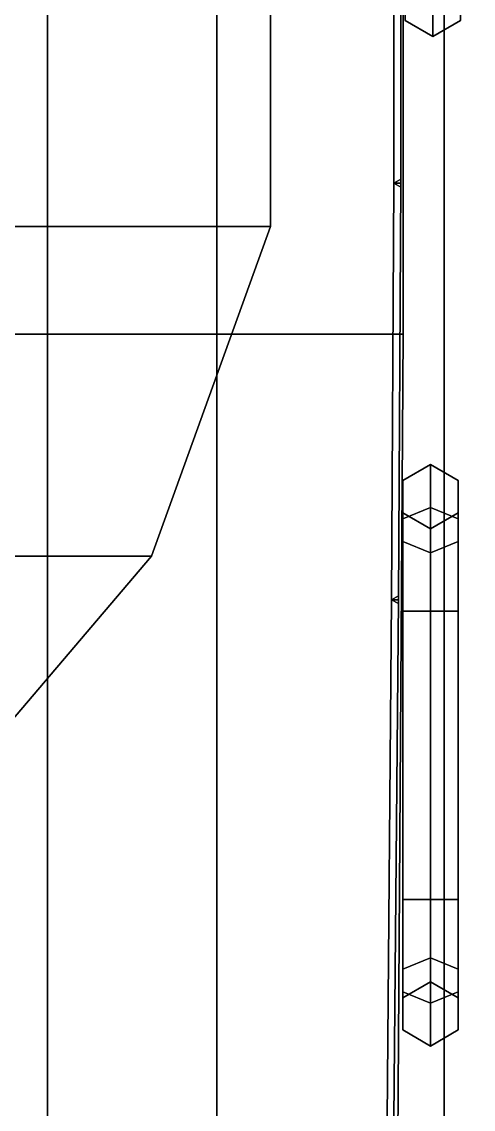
# Model space of a CAD drawing. Header units: millimetres. Extents: x -6 to 6, y -93 to 86.
# Drawn here: x 1.373 to 3.347, y -29.606 to -24.855 of the extents above; entities that cross this region are included whole.
import ezdxf

# ---------------------------------------------------------------- set-up
doc = ezdxf.new("R2010")
doc.units = ezdxf.units.MM
doc.layers.add('boats', color=1, linetype='Continuous')
doc.layers.add('railings', color=6, linetype='Continuous')

msp = doc.modelspace()

# ---------------------------------------------------------------- linework, layer by layer
for points in [[(3.04, -26.22, 5.08), (3.04, -19.19, 5.19), (-3.04, -19.19, 5.19), (-3.04, -26.22, 5.08)], [(3.04, -26.22, 2.9), (3.04, -19.19, 2.95), (3.04, -19.19, 5.19), (3.04, -26.22, 5.08)], [(5.9628, -21.917, 2.9464), (-5.9628, -21.917, 2.9464), (-5.911, -30.6546, 2.874), (5.911, -30.6546, 2.874)], [(0, -21.917, -3.741), (1.4855, -21.917, -3.5443), (1.4855, -30.6546, -3.1716), (0, -30.6546, -3.3786)], [(2.2257, -30.6546, -3.0112), (1.4855, -30.6546, -3.1716), (1.4855, -21.917, -3.5443), (2.2257, -21.917, -3.3994)], [(3.2195, -30.6546, -2.7524), (2.2257, -30.6546, -3.0112), (2.2257, -21.917, -3.3994), (3.2195, -21.917, -3.1664)], [(4.1512, -30.6546, -2.3383), (3.2195, -30.6546, -2.7524), (3.2195, -21.917, -3.1664), (4.1512, -21.917, -2.7575)], [(2.46, -25.75, 7.37), (2.46, -22.72, 7.37), (-2.46, -22.72, 7.37), (-2.46, -25.75, 7.37)], [(2.46, -25.75, 5.08), (2.46, -22.72, 5.13), (2.46, -22.72, 7.37), (2.46, -25.75, 7.37)], [(2.46, -25.75, 8.42), (2.46, -22.72, 8.42), (2.46, -22.72, 7.37), (2.46, -25.75, 7.37)], [(2.46, -25.75, 7.37), (2.46, -22.72, 7.37), (2.46, -22.72, 8.42), (2.46, -25.75, 8.42)], [(3.03, -25.5427, 5.09), (3, -25.56, 5.09), (3, -25.56, 6.09), (3.03, -25.5427, 6.09)], [(3, -25.56, 5.09), (3.03, -25.5773, 5.09), (3.03, -25.5773, 6.09), (3, -25.56, 6.09)], [(3.03, -25.5773, 5.09), (3.03, -25.5427, 5.09), (3.03, -25.5427, 6.09), (3.03, -25.5773, 6.09)], [(1.94, -27.19, 7.37), (2.46, -25.75, 7.37), (-2.46, -25.75, 7.37), (-1.94, -27.19, 7.37)], [(1.94, -27.19, 5.08), (2.46, -25.75, 5.08), (2.46, -25.75, 7.37), (1.94, -27.19, 7.37)], [(1.94, -27.19, 7.37), (2.46, -25.75, 7.37), (2.46, -25.75, 8.42), (1.94, -27.19, 8.42)], [(1.94, -27.19, 8.42), (2.46, -25.75, 8.42), (2.46, -25.75, 7.37), (1.94, -27.19, 7.37)], [(3, -32.38, 5.11), (3.04, -26.22, 5.08), (-3.04, -26.22, 5.08), (-3, -32.38, 5.11)], [(3, -32.38, 2.84), (3.04, -26.22, 2.9), (3.04, -26.22, 5.08), (3, -32.38, 5.11)], [(1.32, -27.92, 7.37), (1.94, -27.19, 7.37), (-1.94, -27.19, 7.37), (-1.32, -27.92, 7.37)], [(1.32, -27.92, 5.08), (1.94, -27.19, 5.08), (1.94, -27.19, 7.37), (1.32, -27.92, 7.37)], [(1.32, -27.92, 8.42), (1.94, -27.19, 8.42), (1.94, -27.19, 7.37), (1.32, -27.92, 7.37)], [(1.32, -27.92, 7.37), (1.94, -27.19, 7.37), (1.94, -27.19, 8.42), (1.32, -27.92, 8.42)], [(3.02, -27.3627, 5.08), (2.99, -27.38, 5.08), (2.99, -27.38, 6.08), (3.02, -27.3627, 6.08)], [(3.02, -27.3973, 5.08), (3.02, -27.3627, 5.08), (3.02, -27.3627, 6.08), (3.02, -27.3973, 6.08)], [(2.99, -27.38, 5.08), (3.02, -27.3973, 5.08), (3.02, -27.3973, 6.08), (2.99, -27.38, 6.08)]]:
    msp.add_3dface(points)
at = {"layer": 'boats'}
for points in [[(3.0488, -24.85, 3.87), (3.17, -24.92, 3.87), (3.17, -24.7325, 4.3225), (3.0488, -24.6831, 4.2731)], [(3.0488, -24.6831, 3.4669), (3.17, -24.7325, 3.4175), (3.17, -24.92, 3.87), (3.0488, -24.85, 3.87)], [(3.17, -24.92, 3.87), (3.2912, -24.85, 3.87), (3.2912, -24.6831, 4.2731), (3.17, -24.7325, 4.3225)], [(3.17, -24.7325, 3.4175), (3.2912, -24.6831, 3.4669), (3.2912, -24.85, 3.87), (3.17, -24.92, 3.87)], [(3.0388, -26.86, 3.87), (3.16, -26.79, 3.87), (3.16, -26.9775, 3.4175), (3.0388, -27.0269, 3.4669)], [(3.0388, -27.0269, 4.2731), (3.16, -26.9775, 4.3225), (3.16, -26.79, 3.87), (3.0388, -26.86, 3.87)], [(3.16, -26.79, 3.87), (3.2812, -26.86, 3.87), (3.2812, -27.0269, 3.4669), (3.16, -26.9775, 3.4175)], [(3.16, -26.9775, 4.3225), (3.2812, -27.0269, 4.2731), (3.2812, -26.86, 3.87), (3.16, -26.79, 3.87)], [(3.0388, -27, 3.87), (3.0388, -26.86, 3.87), (3.0388, -27.0269, 3.4669), (3.0388, -27.1259, 3.5659)], [(3.0388, -27.1259, 4.1741), (3.0388, -27.0269, 4.2731), (3.0388, -26.86, 3.87), (3.0388, -27, 3.87)], [(3.2812, -26.86, 3.87), (3.2812, -27, 3.87), (3.2812, -27.1259, 3.5659), (3.2812, -27.0269, 3.4669)], [(3.2812, -27.0269, 4.2731), (3.2812, -27.1259, 4.1741), (3.2812, -27, 3.87), (3.2812, -26.86, 3.87)], [(3.0388, -27.43, 4.44), (3.16, -27.43, 4.51), (3.16, -26.9775, 4.3225), (3.0388, -27.0269, 4.2731)], [(3.0388, -27.0269, 3.4669), (3.16, -26.9775, 3.4175), (3.16, -27.43, 3.23), (3.0388, -27.43, 3.3)], [(3.16, -27.43, 4.51), (3.2812, -27.43, 4.44), (3.2812, -27.0269, 4.2731), (3.16, -26.9775, 4.3225)], [(3.16, -26.9775, 3.4175), (3.2812, -27.0269, 3.4669), (3.2812, -27.43, 3.3), (3.16, -27.43, 3.23)], [(3.16, -27.07, 3.87), (3.0388, -27, 3.87), (3.0388, -27.1259, 3.5659), (3.16, -27.1754, 3.6154)], [(3.16, -27.1754, 4.1246), (3.0388, -27.1259, 4.1741), (3.0388, -27, 3.87), (3.16, -27.07, 3.87)], [(3.0388, -27.43, 4.3), (3.0388, -28.69, 4.3), (3.0388, -27, 3.87), (3.0388, -27.1259, 4.1741)], [(3.0388, -27.1259, 4.1741), (3.0388, -27, 3.87), (3.0388, -28.69, 4.3), (3.0388, -27.43, 4.3)], [(3.0388, -27, 3.87), (3.0388, -27.1259, 3.5659), (3.0388, -28.9941, 4.1741), (3.0388, -28.69, 4.3)], [(3.0388, -28.69, 4.3), (3.0388, -28.9941, 4.1741), (3.0388, -27.1259, 3.5659), (3.0388, -27, 3.87)], [(3.0388, -27.1259, 3.5659), (3.0388, -27.0269, 3.4669), (3.0388, -27.43, 3.3), (3.0388, -27.43, 3.44)], [(3.0388, -27.43, 4.3), (3.0388, -27.43, 4.44), (3.0388, -27.0269, 4.2731), (3.0388, -27.1259, 4.1741)], [(3.2812, -27, 3.87), (3.16, -27.07, 3.87), (3.16, -27.1754, 3.6154), (3.2812, -27.1259, 3.5659)], [(3.2812, -27.1259, 4.1741), (3.16, -27.1754, 4.1246), (3.16, -27.07, 3.87), (3.2812, -27, 3.87)], [(3.2812, -27.0269, 3.4669), (3.2812, -27.1259, 3.5659), (3.2812, -27.43, 3.44), (3.2812, -27.43, 3.3)], [(3.2812, -27.43, 4.44), (3.2812, -27.43, 4.3), (3.2812, -27.1259, 4.1741), (3.2812, -27.0269, 4.2731)], [(3.16, -27.1754, 3.6154), (3.0388, -27.1259, 3.5659), (3.0388, -27.43, 3.44), (3.16, -27.43, 3.51)], [(3.16, -27.43, 4.23), (3.0388, -27.43, 4.3), (3.0388, -27.1259, 4.1741), (3.16, -27.1754, 4.1246)], [(3.0388, -27.43, 3.44), (3.0388, -27.1259, 3.5659), (3.0388, -28.9941, 4.1741), (3.0388, -29.12, 3.87)], [(3.0388, -29.12, 3.87), (3.0388, -28.9941, 4.1741), (3.0388, -27.1259, 3.5659), (3.0388, -27.43, 3.44)], [(3.2812, -27.1259, 3.5659), (3.16, -27.1754, 3.6154), (3.16, -27.43, 3.51), (3.2812, -27.43, 3.44)], [(3.2812, -27.43, 4.3), (3.16, -27.43, 4.23), (3.16, -27.1754, 4.1246), (3.2812, -27.1259, 4.1741)], [(3.16, -27.43, 4.51), (3.0388, -27.43, 4.44), (3.0388, -28.69, 4.44), (3.16, -28.69, 4.51)], [(3.0388, -27.43, 4.3), (3.16, -27.43, 4.23), (3.16, -28.69, 4.23), (3.0388, -28.69, 4.3)], [(3.16, -27.43, 3.51), (3.0388, -27.43, 3.44), (3.0388, -28.69, 3.44), (3.16, -28.69, 3.51)], [(3.0388, -27.43, 3.3), (3.16, -27.43, 3.23), (3.16, -28.69, 3.23), (3.0388, -28.69, 3.3)], [(3.0388, -28.9941, 3.5659), (3.0388, -29.12, 3.87), (3.0388, -27.43, 3.44), (3.0388, -28.69, 3.44)], [(3.0388, -28.69, 3.44), (3.0388, -27.43, 3.44), (3.0388, -29.12, 3.87), (3.0388, -28.9941, 3.5659)], [(3.0388, -27.43, 4.44), (3.0388, -27.43, 4.3), (3.0388, -28.69, 4.3), (3.0388, -28.69, 4.44)], [(3.0388, -27.43, 3.44), (3.0388, -27.43, 3.3), (3.0388, -28.69, 3.3), (3.0388, -28.69, 3.44)], [(3.2812, -27.43, 4.44), (3.16, -27.43, 4.51), (3.16, -28.69, 4.51), (3.2812, -28.69, 4.44)], [(3.16, -27.43, 4.23), (3.2812, -27.43, 4.3), (3.2812, -28.69, 4.3), (3.16, -28.69, 4.23)], [(3.2812, -27.43, 3.44), (3.16, -27.43, 3.51), (3.16, -28.69, 3.51), (3.2812, -28.69, 3.44)], [(3.16, -27.43, 3.23), (3.2812, -27.43, 3.3), (3.2812, -28.69, 3.3), (3.16, -28.69, 3.23)], [(3.2812, -27.43, 4.3), (3.2812, -27.43, 4.44), (3.2812, -28.69, 4.44), (3.2812, -28.69, 4.3)], [(3.2812, -27.43, 3.3), (3.2812, -27.43, 3.44), (3.2812, -28.69, 3.44), (3.2812, -28.69, 3.3)], [(3.0388, -29.0931, 4.2731), (3.16, -29.1425, 4.3225), (3.16, -28.69, 4.51), (3.0388, -28.69, 4.44)], [(3.16, -28.9446, 4.1246), (3.0388, -28.9941, 4.1741), (3.0388, -28.69, 4.3), (3.16, -28.69, 4.23)], [(3.0388, -28.69, 3.3), (3.16, -28.69, 3.23), (3.16, -29.1425, 3.4175), (3.0388, -29.0931, 3.4669)], [(3.16, -28.69, 3.51), (3.0388, -28.69, 3.44), (3.0388, -28.9941, 3.5659), (3.16, -28.9446, 3.6154)], [(3.0388, -28.9941, 4.1741), (3.0388, -29.0931, 4.2731), (3.0388, -28.69, 4.44), (3.0388, -28.69, 4.3)], [(3.0388, -28.69, 3.44), (3.0388, -28.69, 3.3), (3.0388, -29.0931, 3.4669), (3.0388, -28.9941, 3.5659)], [(3.16, -29.1425, 4.3225), (3.2812, -29.0931, 4.2731), (3.2812, -28.69, 4.44), (3.16, -28.69, 4.51)], [(3.2812, -28.9941, 4.1741), (3.16, -28.9446, 4.1246), (3.16, -28.69, 4.23), (3.2812, -28.69, 4.3)], [(3.2812, -28.69, 3.44), (3.16, -28.69, 3.51), (3.16, -28.9446, 3.6154), (3.2812, -28.9941, 3.5659)], [(3.16, -28.69, 3.23), (3.2812, -28.69, 3.3), (3.2812, -29.0931, 3.4669), (3.16, -29.1425, 3.4175)], [(3.2812, -29.0931, 4.2731), (3.2812, -28.9941, 4.1741), (3.2812, -28.69, 4.3), (3.2812, -28.69, 4.44)], [(3.2812, -28.69, 3.3), (3.2812, -28.69, 3.44), (3.2812, -28.9941, 3.5659), (3.2812, -29.0931, 3.4669)], [(3.16, -29.05, 3.87), (3.0388, -29.12, 3.87), (3.0388, -28.9941, 4.1741), (3.16, -28.9446, 4.1246)], [(3.16, -28.9446, 3.6154), (3.0388, -28.9941, 3.5659), (3.0388, -29.12, 3.87), (3.16, -29.05, 3.87)], [(3.2812, -29.12, 3.87), (3.16, -29.05, 3.87), (3.16, -28.9446, 4.1246), (3.2812, -28.9941, 4.1741)], [(3.2812, -28.9941, 3.5659), (3.16, -28.9446, 3.6154), (3.16, -29.05, 3.87), (3.2812, -29.12, 3.87)], [(3.0388, -29.12, 3.87), (3.0388, -29.26, 3.87), (3.0388, -29.0931, 4.2731), (3.0388, -28.9941, 4.1741)], [(3.0388, -28.9941, 3.5659), (3.0388, -29.0931, 3.4669), (3.0388, -29.26, 3.87), (3.0388, -29.12, 3.87)], [(3.2812, -29.26, 3.87), (3.2812, -29.12, 3.87), (3.2812, -28.9941, 4.1741), (3.2812, -29.0931, 4.2731)], [(3.2812, -29.0931, 3.4669), (3.2812, -28.9941, 3.5659), (3.2812, -29.12, 3.87), (3.2812, -29.26, 3.87)], [(3.0388, -29.26, 3.87), (3.16, -29.33, 3.87), (3.16, -29.1425, 4.3225), (3.0388, -29.0931, 4.2731)], [(3.0388, -29.0931, 3.4669), (3.16, -29.1425, 3.4175), (3.16, -29.33, 3.87), (3.0388, -29.26, 3.87)], [(3.16, -29.33, 3.87), (3.2812, -29.26, 3.87), (3.2812, -29.0931, 4.2731), (3.16, -29.1425, 4.3225)], [(3.16, -29.1425, 3.4175), (3.2812, -29.0931, 3.4669), (3.2812, -29.26, 3.87), (3.16, -29.33, 3.87)]]:
    msp.add_3dface(points, dxfattribs=at)
at = {"layer": 'railings'}
for points in [[(3.03, -25.56, 6.09), (3.03, -22.25, 6.14), (3, -22.25, 6.14), (3, -25.56, 6.09)], [(3, -25.56, 6.09), (3, -22.25, 6.14), (3.03, -22.25, 6.14), (3.03, -25.56, 6.09)], [(2.99, -27.38, 6.08), (3, -25.56, 6.09), (3.03, -25.56, 6.09), (3.02, -27.38, 6.08)], [(3.02, -27.38, 6.08), (3.03, -25.56, 6.09), (3, -25.56, 6.09), (2.99, -27.38, 6.08)], [(3, -29.65, 6.09), (3.02, -27.38, 6.08), (2.99, -27.38, 6.08), (2.97, -29.65, 6.09)], [(2.97, -29.65, 6.09), (2.99, -27.38, 6.08), (3.02, -27.38, 6.08), (3, -29.65, 6.09)]]:
    msp.add_3dface(points, dxfattribs=at)

doc.saveas('drawing.dxf')
